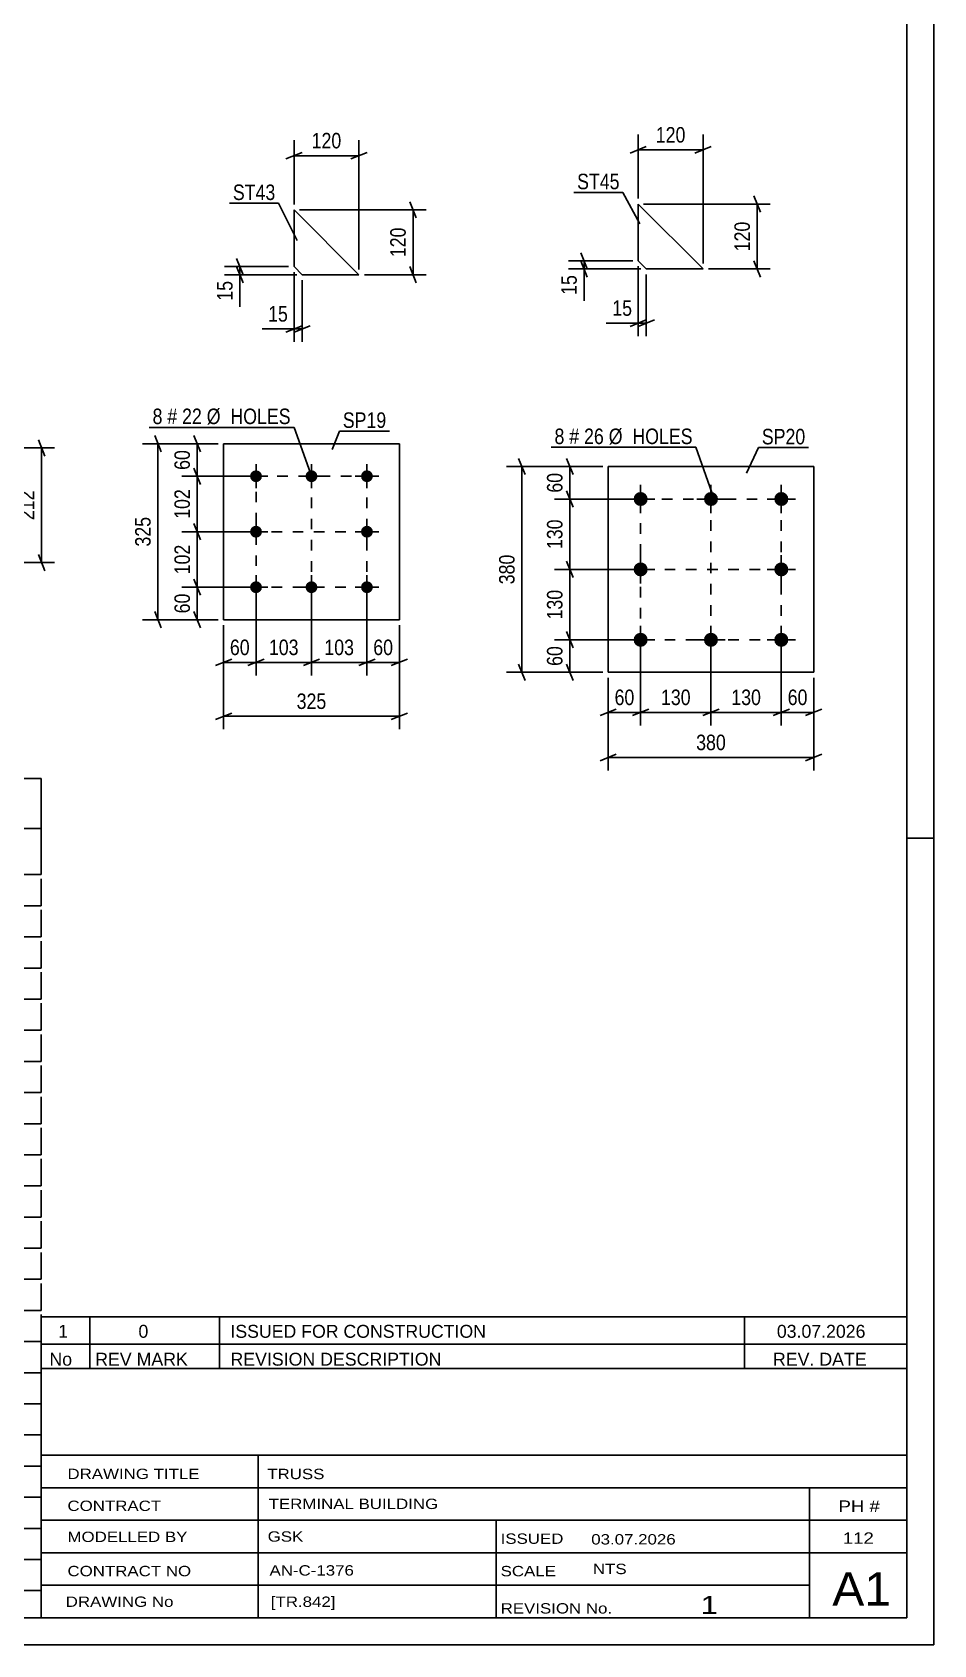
# Model space of a CAD drawing. Header units: millimetres. Extents: x 0 to 841, y 0 to 594.
# Drawn here: x 674.4 to 841, y 0 to 297.8 of the extents above; entities that cross this region are included whole.
import ezdxf

# ---------------------------------------------------------------- set-up
doc = ezdxf.new("R2010")
doc.units = ezdxf.units.MM
doc.linetypes.add('DXK_LINE_DOT2', pattern=[3.9198, 1.9599, -1.9599])
doc.styles.add('Arial Narrow', font='ARIALN.TTF', dxfattribs={"height": 0.2})

# ---------------------------------------------------------------- blocks, each defined once
blk = doc.blocks.new('Unknown-761545952-1128 - 13924')
at = {"color": 5, "linetype": 'Continuous'}
for p, q in [((841, 0), (841, 594)), ((836, 5), (836, 589)), ((841, 149), (836, 149)), ((5, 5), (836, 5)), ((0, 0), (841, 0))]:
    blk.add_line(p, q, dxfattribs=at)
blk = doc.blocks.new('Unknown-761545952-24466 - 13924')
at = {"color": 7, "linetype": 'Continuous'}
for p, q in [((504, 160), (676, 160)), ((676, 160), (676, 148.75)), ((504, 150.75), (676, 150.75)), ((676, 148.75), (676, 142.25)), ((504, 142.25), (676, 142.25)), ((676, 141.48), (676, 136.5)), ((504, 136.5), (676, 136.5)), ((676, 135.73), (676, 130.75)), ((504, 130.75), (676, 130.75)), ((676, 129.98), (676, 125)), ((504, 125), (676, 125)), ((676, 124.23), (676, 119.25)), ((504, 119.25), (676, 119.25)), ((676, 118.48), (676, 113.5)), ((504, 113.5), (676, 113.5)), ((676, 112.73), (676, 107.75)), ((504, 107.75), (676, 107.75)), ((676, 106.98), (676, 102)), ((504, 102), (676, 102)), ((676, 101.23), (676, 96.25)), ((504, 96.25), (676, 96.25)), ((676, 95.48), (676, 90.5)), ((504, 90.5), (676, 90.5)), ((676, 89.73), (676, 84.75)), ((504, 84.75), (676, 84.75)), ((676, 83.98), (676, 79)), ((504, 79), (676, 79)), ((676, 78.23), (676, 73.25)), ((504, 73.25), (676, 73.25)), ((676, 72.48), (676, 67.5)), ((504, 67.5), (676, 67.5)), ((676, 66.73), (676, 61.75)), ((504, 61.75), (676, 61.75)), ((676, 60.98), (676, 56)), ((504, 56), (676, 56)), ((676, 55.23), (676, 50.25)), ((504, 50.25), (676, 50.25)), ((676, 49.48), (676, 44.5)), ((504, 44.5), (676, 44.5)), ((676, 43.73), (676, 38.75)), ((504, 38.75), (676, 38.75)), ((676, 37.98), (676, 33)), ((504, 33), (676, 33)), ((676, 32.23), (676, 27.25)), ((504, 27.25), (676, 27.25)), ((676, 26.48), (676, 21.5)), ((504, 21.5), (676, 21.5)), ((676, 20.73), (676, 15.75)), ((504, 15.75), (676, 15.75)), ((676, 14.98), (676, 10)), ((504, 10), (676, 10)), ((504, 10), (676, 10)), ((676, 10), (676, 5)), ((504, 5), (676, 5))]:
    blk.add_line(p, q, dxfattribs=at)
blk = doc.blocks.new('Unknown-761545952-24468 - 13924')
at = {"color": 7, "linetype": 'Continuous'}
for p, q in [((676, 51.05), (676, 5)), ((676, 51.05), (836, 51.05)), ((836, 51), (836, 5)), ((676, 35), (836, 35)), ((716.14, 35), (716.14, 5)), ((676, 29), (836, 29)), ((818, 5.05), (818, 29.05)), ((676, 23), (836, 23)), ((760.14, 23), (760.14, 5)), ((676, 17), (836, 17)), ((676, 11), (818, 11)), ((676, 5), (836, 5))]:
    blk.add_line(p, q, dxfattribs=at)
at = {"color": 7, "style": 'Arial Narrow'}
for s, height, width, p in [('DRAWING TITLE', 1.9089, 1.425378, (680.88, 30.61)), ('TRUSS', 1.909, 1.425378, (717.81, 30.59)), ('TERMINAL BUILDING', 1.9089, 1.425378, (718.06, 25.07)), ('CONTRACT', 1.909, 1.425378, (680.88, 24.71)), ('MODELLED BY', 1.9089, 1.425378, (680.88, 18.98)), ('GSK', 1.909, 1.425378, (717.88, 19.04)), ('ISSUED', 1.909, 1.425378, (760.94, 18.64)), ('03.07.2026', 1.909, 1.425378, (777.69, 18.52)), ('CONTRACT NO', 1.9089, 1.425378, (680.88, 12.66)), ('AN-C-1376', 1.909, 1.425378, (718.23, 12.78)), ('SCALE', 1.909, 1.425378, (760.94, 12.65)), ('A1', 6.204, 1.25, (822.24, 7.2)), ('DRAWING No', 1.909, 1.425378, (680.56, 7)), ('[TR.842]', 1.909, 1.425378, (718.46, 6.99)), ('1', 3.34, 1.5, (797.91, 5.68)), ('REVISION No.', 1.9089, 1.425378, (760.94, 5.77))]:
    blk.add_text(s, height=height, dxfattribs=dict(at, width=width)).set_placement(p)
at = {"color": 7, "linetype": 'Continuous', "style": 'Arial Narrow'}
for s, height, width, p in [('PH #', 2.1, 1.42538, (823.4, 24.55)), ('112', 2.1, 1.42538, (824.19, 18.65)), ('NTS', 1.909, 1.425378, (778, 13.05))]:
    blk.add_text(s, height=height, dxfattribs=dict(at, width=width)).set_placement(p)
blk = doc.blocks.new('Unknown-761545952-24469 - 13924')
at = {"color": 7, "linetype": 'Continuous'}
for p, q in [((676, 60.55), (836, 60.55)), ((836, 60.55), (676, 60.55)), ((676, 60.55), (676, 55.55)), ((685, 60.55), (685, 55.55)), ((709, 60.55), (709, 55.55)), ((806, 60.55), (806, 55.55)), ((836, 60.55), (836, 55.55)), ((676, 55.55), (836, 55.55)), ((676, 55.55), (676, 51.05)), ((676, 55.55), (836, 55.55)), ((685, 55.55), (685, 51.05)), ((709, 55.55), (709, 51.05)), ((806, 55.55), (806, 51.05)), ((836, 55.55), (836, 51.05)), ((836, 51.05), (676, 51.05))]:
    blk.add_line(p, q, dxfattribs=at)
at = {"color": 7, "linetype": 'Continuous', "style": 'Arial Narrow'}
for s, height, width, p in [('1', 2.39, 1.196471, (679.16, 56.7)), ('0', 2.39, 1.196471, (694, 56.7)), ('ISSUED FOR CONSTRUCTION', 2.3861, 1.196471, (711, 56.7)), ('03.07.2026', 2.386, 1.196471, (812, 56.7)), ('No', 2.386, 1.2, (677.54, 51.55)), ('REV MARK', 2.386, 1.2, (686, 51.55)), ('REVISION DESCRIPTION', 2.3861, 1.2, (711, 51.55)), ('REV. DATE', 2.386, 1.2, (811.28, 51.55))]:
    blk.add_text(s, height=height, dxfattribs=dict(at, width=width)).set_placement(p)
blk = doc.blocks.new('Part-761545952-13817 - 13816')
at = {"color": 2, "linetype": 'Continuous'}
for p, q in [((709.73, 221.84), (709.73, 189.34)), ((709.73, 221.84), (742.23, 221.84)), ((742.23, 221.84), (742.23, 189.34)), ((709.73, 189.34), (742.23, 189.34))]:
    blk.add_line(p, q, dxfattribs=at)
blk = doc.blocks.new('Bolt-761545952-13818 - 13816')
at = {"linetype": 'Continuous'}
for points in [[(715.73, 216.94, -1), (715.73, 214.74, -1)], [(725.98, 216.94, -1), (725.98, 214.74, -1)], [(736.23, 216.94, -1), (736.23, 214.74, -1)], [(715.73, 206.69, -1), (715.73, 204.49, -1)], [(736.23, 206.69, -1), (736.23, 204.49, -1)], [(715.73, 196.44, -1), (715.73, 194.24, -1)], [(725.98, 196.44, -1), (725.98, 194.24, -1)], [(736.23, 196.44, -1), (736.23, 194.24, -1)]]:
    blk.add_hatch(color=1, dxfattribs=at).paths.add_polyline_path(points)
at = {"color": 1, "linetype": 'Continuous'}
for p, q in [((715.73, 218.04), (715.73, 213.64)), ((725.98, 218.04), (725.98, 213.64)), ((736.23, 218.04), (736.23, 213.64)), ((713.53, 215.84), (717.93, 215.84)), ((723.78, 215.84), (728.18, 215.84)), ((734.03, 215.84), (738.43, 215.84)), ((713.53, 205.59), (717.93, 205.59)), ((715.73, 207.79), (715.73, 203.39)), ((734.03, 205.59), (738.43, 205.59)), ((736.23, 207.79), (736.23, 203.39)), ((715.73, 197.54), (715.73, 193.14)), ((725.98, 197.54), (725.98, 193.14)), ((736.23, 197.54), (736.23, 193.14)), ((713.53, 195.34), (717.93, 195.34)), ((723.78, 195.34), (728.18, 195.34)), ((734.03, 195.34), (738.43, 195.34))]:
    blk.add_line(p, q, dxfattribs=at)
blk = doc.blocks.new('Bolt-761545952-13827 - 13825')
at = {"linetype": 'Continuous'}
for points in [[(786.82, 212.93, -1), (786.82, 210.33, -1)], [(799.82, 212.93, -1), (799.82, 210.33, -1)], [(812.82, 212.93, -1), (812.82, 210.33, -1)], [(786.82, 199.93, -1), (786.82, 197.33, -1)], [(812.82, 199.93, -1), (812.82, 197.33, -1)], [(786.82, 186.93, -1), (786.82, 184.33, -1)], [(799.82, 186.93, -1), (799.82, 184.33, -1)], [(812.82, 186.93, -1), (812.82, 184.33, -1)]]:
    blk.add_hatch(color=1, dxfattribs=at).paths.add_polyline_path(points)
at = {"color": 1, "linetype": 'Continuous'}
for p, q in [((784.22, 211.63), (789.42, 211.63)), ((786.82, 214.23), (786.82, 209.03)), ((797.22, 211.63), (802.42, 211.63)), ((799.82, 214.23), (799.82, 209.03)), ((810.22, 211.63), (815.42, 211.63)), ((812.82, 214.23), (812.82, 209.03)), ((786.82, 201.23), (786.82, 196.03)), ((812.82, 201.23), (812.82, 196.03)), ((784.22, 198.63), (789.42, 198.63)), ((810.22, 198.63), (815.42, 198.63)), ((786.82, 188.23), (786.82, 183.03)), ((799.82, 188.23), (799.82, 183.03)), ((812.82, 188.23), (812.82, 183.03)), ((784.22, 185.63), (789.42, 185.63)), ((797.22, 185.63), (802.42, 185.63)), ((810.22, 185.63), (815.42, 185.63))]:
    blk.add_line(p, q, dxfattribs=at)
blk = doc.blocks.new('Part-761545952-13826 - 13825')
at = {"color": 2, "linetype": 'Continuous'}
for p, q in [((780.82, 179.63), (780.82, 217.63)), ((780.82, 217.63), (818.82, 217.63)), ((818.82, 217.63), (818.82, 179.63)), ((818.82, 179.63), (780.82, 179.63))]:
    blk.add_line(p, q, dxfattribs=at)
blk = doc.blocks.new('Part-761545952-13881 - 13880')
at = {"color": 2, "linetype": 'Continuous'}
for p, q in [((734.75, 253.05), (722.75, 265.05)), ((722.75, 265.05), (722.75, 254.55)), ((722.75, 254.55), (724.25, 253.05)), ((724.25, 253.05), (734.75, 253.05))]:
    blk.add_line(p, q, dxfattribs=at)
blk = doc.blocks.new('Part-761545952-13890 - 13889')
at = {"color": 2, "linetype": 'Continuous'}
for p, q in [((798.36, 254.12), (786.36, 266.12)), ((786.36, 266.12), (786.36, 255.62)), ((786.36, 255.62), (787.86, 254.12)), ((787.86, 254.12), (798.36, 254.12))]:
    blk.add_line(p, q, dxfattribs=at)
blk = doc.blocks.new('Rectangle-761545952-15160 - 13816')
at = {"color": 1, "linetype": 'DXK_LINE_DOT2'}
blk.add_lwpolyline([(715.73, 215.84), (736.23, 215.84), (736.23, 195.34), (715.73, 195.34), (715.73, 215.84)], close=True, dxfattribs=at)
blk = doc.blocks.new('Rectangle-761545952-15201 - 13825')
at = {"color": 1, "linetype": 'DXK_LINE_DOT2'}
blk.add_lwpolyline([(786.82, 211.63), (812.82, 211.63), (812.82, 185.63), (786.82, 185.63), (786.82, 211.63)], close=True, dxfattribs=at)
blk = doc.blocks.new('Line-761545952-15170 - 13816')
at = {"color": 1, "linetype": 'DXK_LINE_DOT2'}
blk.add_line((725.98, 215.84), (725.98, 195.34), dxfattribs=at)
blk = doc.blocks.new('Line-761545952-15211 - 13825')
at = {"color": 1, "linetype": 'DXK_LINE_DOT2'}
blk.add_line((799.82, 211.63), (799.82, 185.63), dxfattribs=at)
blk = doc.blocks.new('Line-761545952-15177 - 13816')
at = {"color": 1, "linetype": 'DXK_LINE_DOT2'}
blk.add_line((736.23, 205.59), (715.83, 205.59), dxfattribs=at)
blk = doc.blocks.new('Line-761545952-15218 - 13825')
at = {"color": 1, "linetype": 'DXK_LINE_DOT2'}
blk.add_line((812.82, 198.63), (786.72, 198.63), dxfattribs=at)
blk = doc.blocks.new('StraightDimension-761545952-15407 - 13937')
at = {"color": 7, "linetype": 'Continuous'}
for p, q in [((625.76, 221.06), (678.5, 221.06)), ((676.7, 219.56), (675.5, 222.56)), ((676.1, 199.88), (676.1, 221.06)), ((657.49, 199.88), (678.5, 199.88)), ((675.5, 201.38), (676.7, 198.38))]:
    blk.add_line(p, q, dxfattribs=at)
at = {"color": 0}
blk.add_wipeout([(675.35, 213.81), (671.15, 213.81), (671.15, 207.13), (675.35, 207.13)], dxfattribs=at)
at = {"color": 3, "style": 'Arial Narrow'}
blk.add_text('212', height=2.863, rotation=90.0002, dxfattribs=at).set_placement((674.75, 207.73))
blk = doc.blocks.new('StraightDimension-761545952-14029 - 13816')
at = {"color": 7, "linetype": 'Continuous'}
for p, q in [((708.73, 221.84), (702.01, 221.84)), ((704.26, 223.34), (705.46, 220.34)), ((704.86, 215.84), (704.86, 221.84)), ((714.73, 215.84), (702.01, 215.84)), ((705.46, 214.34), (704.26, 217.34))]:
    blk.add_line(p, q, dxfattribs=at)
at = {"color": 0}
blk.add_wipeout([(704.11, 221.27), (699.91, 221.27), (699.91, 216.41), (704.11, 216.41)], dxfattribs=at)
at = {"color": 3, "style": 'Arial Narrow'}
blk.add_text('60', height=2.863, rotation=90.0002, dxfattribs=at).set_placement((703.51, 217.01))
blk = doc.blocks.new('StraightDimension-761545952-14032 - 13816')
at = {"color": 7, "linetype": 'Continuous'}
for p, q in [((704.26, 196.84), (705.46, 193.84)), ((714.73, 195.34), (702.01, 195.34)), ((704.86, 189.34), (704.86, 195.34)), ((705.46, 187.84), (704.26, 190.84)), ((708.73, 189.34), (702.01, 189.34))]:
    blk.add_line(p, q, dxfattribs=at)
at = {"color": 0}
blk.add_wipeout([(704.11, 194.77), (699.91, 194.77), (699.91, 189.91), (704.11, 189.91)], dxfattribs=at)
at = {"color": 3, "style": 'Arial Narrow'}
blk.add_text('60', height=2.863, rotation=90.0002, dxfattribs=at).set_placement((703.51, 190.51))
blk = doc.blocks.new('StraightDimension-761545952-14030 - 13816')
at = {"color": 7, "linetype": 'Continuous'}
for p, q in [((714.73, 215.84), (702.01, 215.84)), ((704.26, 217.34), (705.46, 214.34)), ((704.86, 205.59), (704.86, 215.84)), ((714.73, 205.59), (702.01, 205.59)), ((705.46, 204.09), (704.26, 207.09))]:
    blk.add_line(p, q, dxfattribs=at)
at = {"color": 0}
blk.add_wipeout([(704.11, 214.05), (699.91, 214.05), (699.91, 207.37), (704.11, 207.37)], dxfattribs=at)
at = {"color": 3, "style": 'Arial Narrow'}
blk.add_text('102', height=2.863, rotation=90.0002, dxfattribs=at).set_placement((703.51, 207.97))
blk = doc.blocks.new('StraightDimension-761545952-14031 - 13816')
at = {"color": 7, "linetype": 'Continuous'}
for p, q in [((714.73, 205.59), (702.01, 205.59)), ((704.26, 207.09), (705.46, 204.09)), ((704.86, 195.34), (704.86, 205.59)), ((705.46, 193.84), (704.26, 196.84)), ((714.73, 195.34), (702.01, 195.34))]:
    blk.add_line(p, q, dxfattribs=at)
at = {"color": 0}
blk.add_wipeout([(704.11, 203.8), (699.91, 203.8), (699.91, 197.12), (704.11, 197.12)], dxfattribs=at)
at = {"color": 3, "style": 'Arial Narrow'}
blk.add_text('102', height=2.863, rotation=90.0002, dxfattribs=at).set_placement((703.51, 197.72))
blk = doc.blocks.new('StraightDimension-761545952-14045 - 13816')
at = {"color": 7, "linetype": 'Continuous'}
for p, q in [((708.73, 221.84), (694.75, 221.84)), ((698.2, 220.34), (697, 223.34)), ((697.6, 189.34), (697.6, 221.84)), ((697, 190.84), (698.2, 187.84)), ((708.73, 189.34), (694.75, 189.34))]:
    blk.add_line(p, q, dxfattribs=at)
at = {"color": 0}
blk.add_wipeout([(696.85, 208.93), (692.65, 208.93), (692.65, 202.25), (696.85, 202.25)], dxfattribs=at)
at = {"color": 3, "style": 'Arial Narrow'}
blk.add_text('325', height=2.863, rotation=90.0002, dxfattribs=at).set_placement((696.25, 202.85))
blk = doc.blocks.new('StraightDimension-761545952-14049 - 13816')
at = {"color": 7, "linetype": 'Continuous'}
for p, q in [((736.23, 194.34), (736.23, 179.05)), ((742.23, 188.34), (742.23, 179.05)), ((734.73, 180.85), (737.73, 182.05)), ((743.73, 182.05), (740.73, 180.85)), ((736.23, 181.45), (742.23, 181.45))]:
    blk.add_line(p, q, dxfattribs=at)
at = {"color": 0}
blk.add_wipeout([(741.66, 182.2), (741.66, 186.4), (736.8, 186.4), (736.8, 182.2)], dxfattribs=at)
at = {"color": 3, "style": 'Arial Narrow'}
blk.add_text('60', height=2.863, dxfattribs=at).set_placement((737.4, 182.8))
blk = doc.blocks.new('StraightDimension-761545952-14050 - 13816')
at = {"color": 7, "linetype": 'Continuous'}
for p, q in [((725.98, 194.34), (725.98, 179.05)), ((736.23, 194.34), (736.23, 179.05)), ((724.48, 180.85), (727.48, 182.05)), ((737.73, 182.05), (734.73, 180.85)), ((725.98, 181.45), (736.23, 181.45))]:
    blk.add_line(p, q, dxfattribs=at)
at = {"color": 0}
blk.add_wipeout([(734.45, 182.2), (734.45, 186.4), (727.76, 186.4), (727.76, 182.2)], dxfattribs=at)
at = {"color": 3, "style": 'Arial Narrow'}
blk.add_text('103', height=2.863, dxfattribs=at).set_placement((728.36, 182.8))
blk = doc.blocks.new('StraightDimension-761545952-14051 - 13816')
at = {"color": 7, "linetype": 'Continuous'}
for p, q in [((715.73, 194.34), (715.73, 179.05)), ((725.98, 194.34), (725.98, 179.05)), ((714.23, 180.85), (717.23, 182.05)), ((727.48, 182.05), (724.48, 180.85)), ((715.73, 181.45), (725.98, 181.45))]:
    blk.add_line(p, q, dxfattribs=at)
at = {"color": 0}
blk.add_wipeout([(724.2, 182.2), (724.2, 186.4), (717.51, 186.4), (717.51, 182.2)], dxfattribs=at)
at = {"color": 3, "style": 'Arial Narrow'}
blk.add_text('103', height=2.863, dxfattribs=at).set_placement((718.11, 182.8))
blk = doc.blocks.new('StraightDimension-761545952-14052 - 13816')
at = {"color": 7, "linetype": 'Continuous'}
for p, q in [((715.73, 194.34), (715.73, 179.05)), ((709.73, 188.34), (709.73, 179.05)), ((708.23, 180.85), (711.23, 182.05)), ((717.23, 182.05), (714.23, 180.85)), ((709.73, 181.45), (715.73, 181.45))]:
    blk.add_line(p, q, dxfattribs=at)
at = {"color": 0}
blk.add_wipeout([(715.16, 182.2), (715.16, 186.4), (710.3, 186.4), (710.3, 182.2)], dxfattribs=at)
at = {"color": 3, "style": 'Arial Narrow'}
blk.add_text('60', height=2.863, dxfattribs=at).set_placement((710.9, 182.8))
blk = doc.blocks.new('StraightDimension-761545952-14065 - 13816')
at = {"color": 7, "linetype": 'Continuous'}
for p, q in [((709.73, 188.34), (709.73, 169.1)), ((742.23, 188.34), (742.23, 169.1)), ((711.23, 172.1), (708.23, 170.9)), ((709.73, 171.5), (742.23, 171.5)), ((740.73, 170.9), (743.73, 172.1))]:
    blk.add_line(p, q, dxfattribs=at)
at = {"color": 0}
blk.add_wipeout([(729.32, 172.25), (729.32, 176.45), (722.64, 176.45), (722.64, 172.25)], dxfattribs=at)
at = {"color": 3, "style": 'Arial Narrow'}
blk.add_text('325', height=2.863, dxfattribs=at).set_placement((723.24, 172.85))
blk = doc.blocks.new('StraightDimension-761545952-14089 - 13825')
at = {"color": 7, "linetype": 'Continuous'}
for p, q in [((812.82, 184.63), (812.82, 169.82)), ((818.82, 178.63), (818.82, 169.82)), ((811.32, 171.62), (814.32, 172.82)), ((820.32, 172.82), (817.32, 171.62)), ((812.82, 172.22), (818.82, 172.22))]:
    blk.add_line(p, q, dxfattribs=at)
at = {"color": 0}
blk.add_wipeout([(818.25, 172.97), (818.25, 177.17), (813.4, 177.17), (813.4, 172.97)], dxfattribs=at)
at = {"color": 3, "style": 'Arial Narrow'}
blk.add_text('60', height=2.863, dxfattribs=at).set_placement((814, 173.57))
blk = doc.blocks.new('StraightDimension-761545952-14072 - 13825')
at = {"color": 7, "linetype": 'Continuous'}
for p, q in [((785.82, 185.63), (770.87, 185.63)), ((773.12, 187.13), (774.32, 184.13)), ((773.72, 179.63), (773.72, 185.63)), ((779.82, 179.63), (770.87, 179.63)), ((774.32, 178.13), (773.12, 181.13))]:
    blk.add_line(p, q, dxfattribs=at)
at = {"color": 0}
blk.add_wipeout([(772.97, 185.05), (768.77, 185.05), (768.77, 180.2), (772.97, 180.2)], dxfattribs=at)
at = {"color": 3, "style": 'Arial Narrow'}
blk.add_text('60', height=2.863, rotation=90.0002, dxfattribs=at).set_placement((772.37, 180.8))
blk = doc.blocks.new('StraightDimension-761545952-14069 - 13825')
at = {"color": 7, "linetype": 'Continuous'}
for p, q in [((779.82, 217.63), (770.87, 217.63)), ((773.12, 219.13), (774.32, 216.13)), ((773.72, 211.63), (773.72, 217.63)), ((785.82, 211.63), (770.87, 211.63)), ((774.32, 210.13), (773.12, 213.13))]:
    blk.add_line(p, q, dxfattribs=at)
at = {"color": 0}
blk.add_wipeout([(772.97, 217.05), (768.77, 217.05), (768.77, 212.2), (772.97, 212.2)], dxfattribs=at)
at = {"color": 3, "style": 'Arial Narrow'}
blk.add_text('60', height=2.863, rotation=90.0002, dxfattribs=at).set_placement((772.37, 212.8))
blk = doc.blocks.new('StraightDimension-761545952-14070 - 13825')
at = {"color": 7, "linetype": 'Continuous'}
for p, q in [((785.82, 211.63), (770.87, 211.63)), ((774.32, 210.13), (773.12, 213.13)), ((773.72, 198.63), (773.72, 211.63)), ((773.12, 200.13), (774.32, 197.13)), ((785.82, 198.63), (770.87, 198.63))]:
    blk.add_line(p, q, dxfattribs=at)
at = {"color": 0}
blk.add_wipeout([(772.97, 208.47), (768.77, 208.47), (768.77, 201.78), (772.97, 201.78)], dxfattribs=at)
at = {"color": 3, "style": 'Arial Narrow'}
blk.add_text('130', height=2.863, rotation=90.0002, dxfattribs=at).set_placement((772.37, 202.38))
blk = doc.blocks.new('StraightDimension-761545952-14071 - 13825')
at = {"color": 7, "linetype": 'Continuous'}
for p, q in [((774.32, 197.13), (773.12, 200.13)), ((785.82, 198.63), (770.87, 198.63)), ((773.72, 185.63), (773.72, 198.63)), ((785.82, 185.63), (770.87, 185.63)), ((773.12, 187.13), (774.32, 184.13))]:
    blk.add_line(p, q, dxfattribs=at)
at = {"color": 0}
blk.add_wipeout([(772.97, 195.47), (768.77, 195.47), (768.77, 188.78), (772.97, 188.78)], dxfattribs=at)
at = {"color": 3, "style": 'Arial Narrow'}
blk.add_text('130', height=2.863, rotation=90.0002, dxfattribs=at).set_placement((772.37, 189.38))
blk = doc.blocks.new('StraightDimension-761545952-14085 - 13825')
at = {"color": 7, "linetype": 'Continuous'}
for p, q in [((779.82, 217.63), (762.02, 217.63)), ((765.47, 216.13), (764.27, 219.13)), ((764.87, 179.63), (764.87, 217.63)), ((779.82, 179.63), (762.02, 179.63)), ((764.27, 181.13), (765.47, 178.13))]:
    blk.add_line(p, q, dxfattribs=at)
at = {"color": 0}
blk.add_wipeout([(764.12, 201.97), (759.92, 201.97), (759.92, 195.28), (764.12, 195.28)], dxfattribs=at)
at = {"color": 3, "style": 'Arial Narrow'}
blk.add_text('380', height=2.863, rotation=90.0002, dxfattribs=at).set_placement((763.52, 195.88))
blk = doc.blocks.new('StraightDimension-761545952-14090 - 13825')
at = {"color": 7, "linetype": 'Continuous'}
for p, q in [((799.82, 184.63), (799.82, 169.82)), ((812.82, 184.63), (812.82, 169.82)), ((801.32, 172.82), (798.32, 171.62)), ((811.32, 171.62), (814.32, 172.82)), ((799.82, 172.22), (812.82, 172.22))]:
    blk.add_line(p, q, dxfattribs=at)
at = {"color": 0}
blk.add_wipeout([(809.67, 172.97), (809.67, 177.17), (802.98, 177.17), (802.98, 172.97)], dxfattribs=at)
at = {"color": 3, "style": 'Arial Narrow'}
blk.add_text('130', height=2.863, dxfattribs=at).set_placement((803.58, 173.57))
blk = doc.blocks.new('StraightDimension-761545952-14091 - 13825')
at = {"color": 7, "linetype": 'Continuous'}
for p, q in [((786.82, 184.63), (786.82, 169.82)), ((799.82, 184.63), (799.82, 169.82)), ((788.32, 172.82), (785.32, 171.62)), ((798.32, 171.62), (801.32, 172.82)), ((786.82, 172.22), (799.82, 172.22))]:
    blk.add_line(p, q, dxfattribs=at)
at = {"color": 0}
blk.add_wipeout([(796.67, 172.97), (796.67, 177.17), (789.98, 177.17), (789.98, 172.97)], dxfattribs=at)
at = {"color": 3, "style": 'Arial Narrow'}
blk.add_text('130', height=2.863, dxfattribs=at).set_placement((790.58, 173.57))
blk = doc.blocks.new('StraightDimension-761545952-14092 - 13825')
at = {"color": 7, "linetype": 'Continuous'}
for p, q in [((786.82, 184.63), (786.82, 169.82)), ((780.82, 178.63), (780.82, 169.82)), ((779.32, 171.62), (782.32, 172.82)), ((788.32, 172.82), (785.32, 171.62)), ((780.82, 172.22), (786.82, 172.22))]:
    blk.add_line(p, q, dxfattribs=at)
at = {"color": 0}
blk.add_wipeout([(786.25, 172.97), (786.25, 177.17), (781.4, 177.17), (781.4, 172.97)], dxfattribs=at)
at = {"color": 3, "style": 'Arial Narrow'}
blk.add_text('60', height=2.863, dxfattribs=at).set_placement((782, 173.57))
blk = doc.blocks.new('StraightDimension-761545952-14105 - 13825')
at = {"color": 7, "linetype": 'Continuous'}
for p, q in [((780.82, 178.63), (780.82, 161.49)), ((818.82, 178.63), (818.82, 161.49)), ((782.32, 164.49), (779.32, 163.29)), ((780.82, 163.89), (818.82, 163.89)), ((817.32, 163.29), (820.32, 164.49))]:
    blk.add_line(p, q, dxfattribs=at)
at = {"color": 0}
blk.add_wipeout([(803.17, 164.64), (803.17, 168.84), (796.48, 168.84), (796.48, 164.64)], dxfattribs=at)
at = {"color": 3, "style": 'Arial Narrow'}
blk.add_text('380', height=2.863, dxfattribs=at).set_placement((797.08, 165.24))
blk = doc.blocks.new('StraightDimension-761545952-14125 - 13880')
at = {"color": 7, "linetype": 'Continuous'}
for p, q in [((721.75, 254.55), (709.9, 254.55)), ((712.15, 256.05), (713.35, 253.05)), ((713.35, 251.55), (712.15, 254.55)), ((712.75, 253.05), (712.75, 254.55)), ((723.25, 253.05), (709.9, 253.05))]:
    blk.add_line(p, q, dxfattribs=at)
at = {"color": 0}
blk.add_wipeout([(712, 252.52), (707.8, 252.52), (707.8, 247.66), (712, 247.66)], dxfattribs=at)
at = {"color": 7, "linetype": 'Continuous'}
blk.add_line((712.75, 253.05), (712.75, 247.14), dxfattribs=at)
blk.add_line((712.75, 253.05), (712.75, 247.14), dxfattribs=at)
at = {"color": 3, "style": 'Arial Narrow'}
blk.add_text('15', height=2.863, rotation=90.0002, dxfattribs=at).set_placement((711.4, 248.26))
blk = doc.blocks.new('StraightDimension-761545952-14117 - 13880')
at = {"color": 7, "linetype": 'Continuous'}
for p, q in [((722.75, 253.55), (722.75, 240.65)), ((724.25, 252.05), (724.25, 240.65)), ((721.25, 242.45), (724.25, 243.65)), ((725.75, 243.65), (722.75, 242.45)), ((722.75, 243.05), (724.25, 243.05))]:
    blk.add_line(p, q, dxfattribs=at)
at = {"color": 0}
blk.add_wipeout([(722.23, 243.8), (722.23, 248), (717.37, 248), (717.37, 243.8)], dxfattribs=at)
at = {"color": 7, "linetype": 'Continuous'}
blk.add_line((722.75, 243.05), (716.85, 243.05), dxfattribs=at)
blk.add_line((722.75, 243.05), (716.85, 243.05), dxfattribs=at)
at = {"color": 3, "style": 'Arial Narrow'}
blk.add_text('15', height=2.863, dxfattribs=at).set_placement((717.97, 244.4))
blk = doc.blocks.new('StraightDimension-761545952-14129 - 13880')
at = {"color": 7, "linetype": 'Continuous'}
for p, q in [((744.15, 266.55), (745.35, 263.55)), ((723.75, 265.05), (747.15, 265.05)), ((744.75, 253.05), (744.75, 265.05)), ((745.35, 251.55), (744.15, 254.55)), ((735.75, 253.05), (747.15, 253.05))]:
    blk.add_line(p, q, dxfattribs=at)
at = {"color": 0}
blk.add_wipeout([(744, 262.39), (739.8, 262.39), (739.8, 255.7), (744, 255.7)], dxfattribs=at)
at = {"color": 3, "style": 'Arial Narrow'}
blk.add_text('120', height=2.863, rotation=90.0002, dxfattribs=at).set_placement((743.4, 256.3))
blk = doc.blocks.new('StraightDimension-761545952-14121 - 13880')
at = {"color": 7, "linetype": 'Continuous'}
for p, q in [((722.75, 266.05), (722.75, 277.9)), ((734.75, 254.05), (734.75, 277.9)), ((721.25, 274.45), (724.25, 275.65)), ((722.75, 275.05), (734.75, 275.05)), ((736.25, 275.65), (733.25, 274.45))]:
    blk.add_line(p, q, dxfattribs=at)
at = {"color": 0}
blk.add_wipeout([(732.1, 275.8), (732.1, 280), (725.41, 280), (725.41, 275.8)], dxfattribs=at)
at = {"color": 3, "style": 'Arial Narrow'}
blk.add_text('120', height=2.863, dxfattribs=at).set_placement((726.01, 276.4))
blk = doc.blocks.new('StraightDimension-761545952-14145 - 13889')
at = {"color": 7, "linetype": 'Continuous'}
for p, q in [((787.36, 266.12), (810.76, 266.12)), ((807.76, 267.62), (808.96, 264.62)), ((808.36, 254.12), (808.36, 266.12)), ((799.36, 254.12), (810.76, 254.12)), ((808.96, 252.62), (807.76, 255.62))]:
    blk.add_line(p, q, dxfattribs=at)
at = {"color": 0}
blk.add_wipeout([(807.61, 263.46), (803.41, 263.46), (803.41, 256.78), (807.61, 256.78)], dxfattribs=at)
at = {"color": 3, "style": 'Arial Narrow'}
blk.add_text('120', height=2.863, rotation=90.0002, dxfattribs=at).set_placement((807.01, 257.38))
blk = doc.blocks.new('StraightDimension-761545952-14137 - 13889')
at = {"color": 7, "linetype": 'Continuous'}
for p, q in [((786.36, 267.12), (786.36, 278.97)), ((798.36, 255.12), (798.36, 278.97)), ((784.86, 275.52), (787.86, 276.72)), ((786.36, 276.12), (798.36, 276.12)), ((799.86, 276.72), (796.86, 275.52))]:
    blk.add_line(p, q, dxfattribs=at)
at = {"color": 0}
blk.add_wipeout([(795.71, 276.87), (795.71, 281.07), (789.02, 281.07), (789.02, 276.87)], dxfattribs=at)
at = {"color": 3, "style": 'Arial Narrow'}
blk.add_text('120', height=2.863, dxfattribs=at).set_placement((789.62, 277.47))
blk = doc.blocks.new('StraightDimension-761545952-14141 - 13889')
at = {"color": 7, "linetype": 'Continuous'}
for p, q in [((775.76, 257.12), (776.96, 254.12)), ((785.36, 255.62), (773.51, 255.62)), ((786.86, 254.12), (773.51, 254.12)), ((776.96, 252.62), (775.76, 255.62)), ((776.36, 254.12), (776.36, 255.62))]:
    blk.add_line(p, q, dxfattribs=at)
at = {"color": 0}
blk.add_wipeout([(775.61, 253.6), (771.41, 253.6), (771.41, 248.74), (775.61, 248.74)], dxfattribs=at)
at = {"color": 7, "linetype": 'Continuous'}
blk.add_line((776.36, 254.12), (776.36, 248.22), dxfattribs=at)
blk.add_line((776.36, 254.12), (776.36, 248.22), dxfattribs=at)
at = {"color": 3, "style": 'Arial Narrow'}
blk.add_text('15', height=2.863, rotation=90.0002, dxfattribs=at).set_placement((775.01, 249.34))
blk = doc.blocks.new('StraightDimension-761545952-14133 - 13889')
at = {"color": 7, "linetype": 'Continuous'}
for p, q in [((786.36, 254.62), (786.36, 241.72)), ((787.86, 253.12), (787.86, 241.72)), ((784.86, 243.52), (787.86, 244.72)), ((789.36, 244.72), (786.36, 243.52)), ((786.36, 244.12), (787.86, 244.12))]:
    blk.add_line(p, q, dxfattribs=at)
at = {"color": 0}
blk.add_wipeout([(785.84, 244.87), (785.84, 249.07), (780.98, 249.07), (780.98, 244.87)], dxfattribs=at)
at = {"color": 7, "linetype": 'Continuous'}
blk.add_line((786.36, 244.12), (780.46, 244.12), dxfattribs=at)
blk.add_line((786.36, 244.12), (780.46, 244.12), dxfattribs=at)
at = {"color": 3, "style": 'Arial Narrow'}
blk.add_text('15', height=2.863, dxfattribs=at).set_placement((781.58, 245.47))
blk = doc.blocks.new('Mark-761545952-14303 - 13816')
at = {"color": 0}
blk.add_wipeout([(698.44, 225.47), (698.44, 228.47), (696.61, 228.47), (696.61, 225.47)], dxfattribs=at)
blk.add_wipeout([(698.44, 225.47), (698.44, 228.47), (696.61, 228.47), (696.61, 225.47)], dxfattribs=at)
blk.add_wipeout([(701.16, 225.47), (701.16, 228.47), (699.34, 228.47), (699.34, 225.47)], dxfattribs=at)
blk.add_wipeout([(701.16, 225.47), (701.16, 228.47), (699.34, 228.47), (699.34, 225.47)], dxfattribs=at)
at = {"color": 3, "style": 'Arial Narrow'}
blk.add_text('8', height=2.86, dxfattribs=at).set_placement((696.61, 225.47))
at = {"color": 0}
blk.add_wipeout([(705.72, 225.47), (705.72, 228.47), (702.06, 228.47), (702.06, 225.47)], dxfattribs=at)
blk.add_wipeout([(705.72, 225.47), (705.72, 228.47), (702.06, 228.47), (702.06, 225.47)], dxfattribs=at)
at = {"color": 3, "style": 'Arial Narrow'}
blk.add_text('#', height=2.86, dxfattribs=at).set_placement((699.34, 225.47))
at = {"color": 0}
blk.add_wipeout([(722.15, 225.47), (722.15, 228.47), (706.62, 228.47), (706.62, 225.47)], dxfattribs=at)
blk.add_wipeout([(722.15, 225.47), (722.15, 228.47), (706.62, 228.47), (706.62, 225.47)], dxfattribs=at)
at = {"color": 7, "linetype": 'Continuous'}
for p in [(696.01, 224.87), (725.79, 216.42)]:
    blk.add_line(p, (722.75, 224.87), dxfattribs=at)
at = {"color": 3, "style": 'Arial Narrow'}
for s, p in [('22', (702.06, 225.47)), ('Ø  HOLES', (706.62, 225.47))]:
    blk.add_text(s, height=2.863, dxfattribs=at).set_placement(p)
blk = doc.blocks.new('Mark-761545952-14300 - 13816')
at = {"color": 0}
blk.add_wipeout([(739.8, 224.77), (739.8, 227.77), (731.77, 227.77), (731.77, 224.77)], dxfattribs=at)
blk.add_wipeout([(739.8, 224.77), (739.8, 227.77), (731.77, 227.77), (731.77, 224.77)], dxfattribs=at)
at = {"color": 30, "linetype": 'Continuous'}
for p, q in [((729.83, 220.78), (731.17, 224.17)), ((731.17, 224.17), (740.4, 224.17))]:
    blk.add_line(p, q, dxfattribs=at)
at = {"color": 3, "style": 'Arial Narrow'}
blk.add_text('SP19', height=2.863, dxfattribs=at).set_placement((731.77, 224.77))
blk = doc.blocks.new('Mark-761545952-14304 - 13825')
at = {"color": 0}
blk.add_wipeout([(817.26, 221.73), (817.26, 224.73), (809.22, 224.73), (809.22, 221.73)], dxfattribs=at)
blk.add_wipeout([(817.26, 221.73), (817.26, 224.73), (809.22, 224.73), (809.22, 221.73)], dxfattribs=at)
at = {"color": 30, "linetype": 'Continuous'}
for p, q in [((806.36, 216.38), (808.62, 221.13)), ((808.62, 221.13), (817.86, 221.13))]:
    blk.add_line(p, q, dxfattribs=at)
at = {"color": 3, "style": 'Arial Narrow'}
blk.add_text('SP20', height=2.863, dxfattribs=at).set_placement((809.22, 221.73))
blk = doc.blocks.new('Mark-761545952-14307 - 13825')
at = {"color": 0}
blk.add_wipeout([(772.73, 221.78), (772.73, 224.78), (770.9, 224.78), (770.9, 221.78)], dxfattribs=at)
blk.add_wipeout([(772.73, 221.78), (772.73, 224.78), (770.9, 224.78), (770.9, 221.78)], dxfattribs=at)
blk.add_wipeout([(775.46, 221.78), (775.46, 224.78), (773.63, 224.78), (773.63, 221.78)], dxfattribs=at)
blk.add_wipeout([(775.46, 221.78), (775.46, 224.78), (773.63, 224.78), (773.63, 221.78)], dxfattribs=at)
at = {"color": 3, "style": 'Arial Narrow'}
blk.add_text('8', height=2.86, dxfattribs=at).set_placement((770.9, 221.78))
at = {"color": 0}
blk.add_wipeout([(780.02, 221.78), (780.02, 224.78), (776.36, 224.78), (776.36, 221.78)], dxfattribs=at)
blk.add_wipeout([(780.02, 221.78), (780.02, 224.78), (776.36, 224.78), (776.36, 221.78)], dxfattribs=at)
at = {"color": 3, "style": 'Arial Narrow'}
blk.add_text('#', height=2.86, dxfattribs=at).set_placement((773.63, 221.78))
at = {"color": 0}
blk.add_wipeout([(796.44, 221.78), (796.44, 224.78), (780.92, 224.78), (780.92, 221.78)], dxfattribs=at)
blk.add_wipeout([(796.44, 221.78), (796.44, 224.78), (780.92, 224.78), (780.92, 221.78)], dxfattribs=at)
at = {"color": 7, "linetype": 'Continuous'}
for p in [(770.3, 221.18), (800.37, 211.78)]:
    blk.add_line(p, (797.04, 221.18), dxfattribs=at)
at = {"color": 3, "style": 'Arial Narrow'}
for s, p in [('26', (776.36, 221.78)), ('Ø  HOLES', (780.92, 221.78))]:
    blk.add_text(s, height=2.863, dxfattribs=at).set_placement(p)
blk = doc.blocks.new('Mark-761545952-14311 - 13880')
at = {"color": 0}
blk.add_wipeout([(719.31, 266.86), (719.31, 269.86), (711.45, 269.86), (711.45, 266.86)], dxfattribs=at)
blk.add_wipeout([(719.31, 266.86), (719.31, 269.86), (711.45, 269.86), (711.45, 266.86)], dxfattribs=at)
at = {"color": 30, "linetype": 'Continuous'}
for p in [(710.85, 266.26), (723.36, 259.39)]:
    blk.add_line(p, (719.91, 266.26), dxfattribs=at)
at = {"color": 3, "style": 'Arial Narrow'}
blk.add_text('ST43', height=2.863, dxfattribs=at).set_placement((711.45, 266.86))
blk = doc.blocks.new('Mark-761545952-14314 - 13889')
at = {"color": 0}
blk.add_wipeout([(782.94, 268.85), (782.94, 271.85), (775.08, 271.85), (775.08, 268.85)], dxfattribs=at)
blk.add_wipeout([(782.94, 268.85), (782.94, 271.85), (775.08, 271.85), (775.08, 268.85)], dxfattribs=at)
at = {"color": 30, "linetype": 'Continuous'}
for p in [(774.48, 268.25), (786.69, 262.43)]:
    blk.add_line(p, (783.54, 268.25), dxfattribs=at)
at = {"color": 3, "style": 'Arial Narrow'}
blk.add_text('ST45', height=2.863, dxfattribs=at).set_placement((775.08, 268.85))

msp = doc.modelspace()

# ---------------------------------------------------------------- block references
for name in ['Unknown-761545952-1128 - 13924', 'Part-761545952-13890 - 13889', 'Part-761545952-13881 - 13880', 'Part-761545952-13817 - 13816', 'Bolt-761545952-13818 - 13816', 'Part-761545952-13826 - 13825', 'Rectangle-761545952-15160 - 13816', 'Line-761545952-15170 - 13816', 'Bolt-761545952-13827 - 13825', 'Rectangle-761545952-15201 - 13825', 'Line-761545952-15211 - 13825', 'Line-761545952-15177 - 13816', 'Line-761545952-15218 - 13825', 'Unknown-761545952-24466 - 13924', 'Unknown-761545952-24469 - 13924', 'Unknown-761545952-24468 - 13924']:
    msp.add_blockref(name, (0, 0))

# ---------------------------------------------------------------- next in the draw order: block references
for name in ['StraightDimension-761545952-14145 - 13889', 'StraightDimension-761545952-14125 - 13880', 'Mark-761545952-14300 - 13816', 'Mark-761545952-14304 - 13825', 'StraightDimension-761545952-15407 - 13937', 'StraightDimension-761545952-14029 - 13816', 'StraightDimension-761545952-14069 - 13825', 'StraightDimension-761545952-14032 - 13816', 'StraightDimension-761545952-14049 - 13816', 'StraightDimension-761545952-14072 - 13825', 'StraightDimension-761545952-14089 - 13825']:
    msp.add_blockref(name, (0, 0))

# ---------------------------------------------------------------- next in the draw order: block references
for name in ['StraightDimension-761545952-14137 - 13889', 'StraightDimension-761545952-14117 - 13880', 'StraightDimension-761545952-14030 - 13816', 'StraightDimension-761545952-14070 - 13825', 'StraightDimension-761545952-14050 - 13816', 'StraightDimension-761545952-14090 - 13825']:
    msp.add_blockref(name, (0, 0))

# ---------------------------------------------------------------- next in the draw order: block references
for name in ['Mark-761545952-14314 - 13889', 'StraightDimension-761545952-14129 - 13880', 'StraightDimension-761545952-14141 - 13889', 'StraightDimension-761545952-14031 - 13816', 'StraightDimension-761545952-14071 - 13825']:
    msp.add_blockref(name, (0, 0))

# ---------------------------------------------------------------- next in the draw order: block references
for name in ['StraightDimension-761545952-14121 - 13880', 'StraightDimension-761545952-14133 - 13889', 'StraightDimension-761545952-14045 - 13816', 'StraightDimension-761545952-14085 - 13825', 'StraightDimension-761545952-14051 - 13816', 'StraightDimension-761545952-14091 - 13825']:
    msp.add_blockref(name, (0, 0))

# ---------------------------------------------------------------- next in the draw order: block references
for name in ['Mark-761545952-14311 - 13880', 'Mark-761545952-14303 - 13816', 'Mark-761545952-14307 - 13825', 'StraightDimension-761545952-14052 - 13816', 'StraightDimension-761545952-14092 - 13825']:
    msp.add_blockref(name, (0, 0))

# ---------------------------------------------------------------- next in the draw order: block references
for name in ['StraightDimension-761545952-14065 - 13816', 'StraightDimension-761545952-14105 - 13825']:
    msp.add_blockref(name, (0, 0))

doc.saveas('drawing.dxf')
